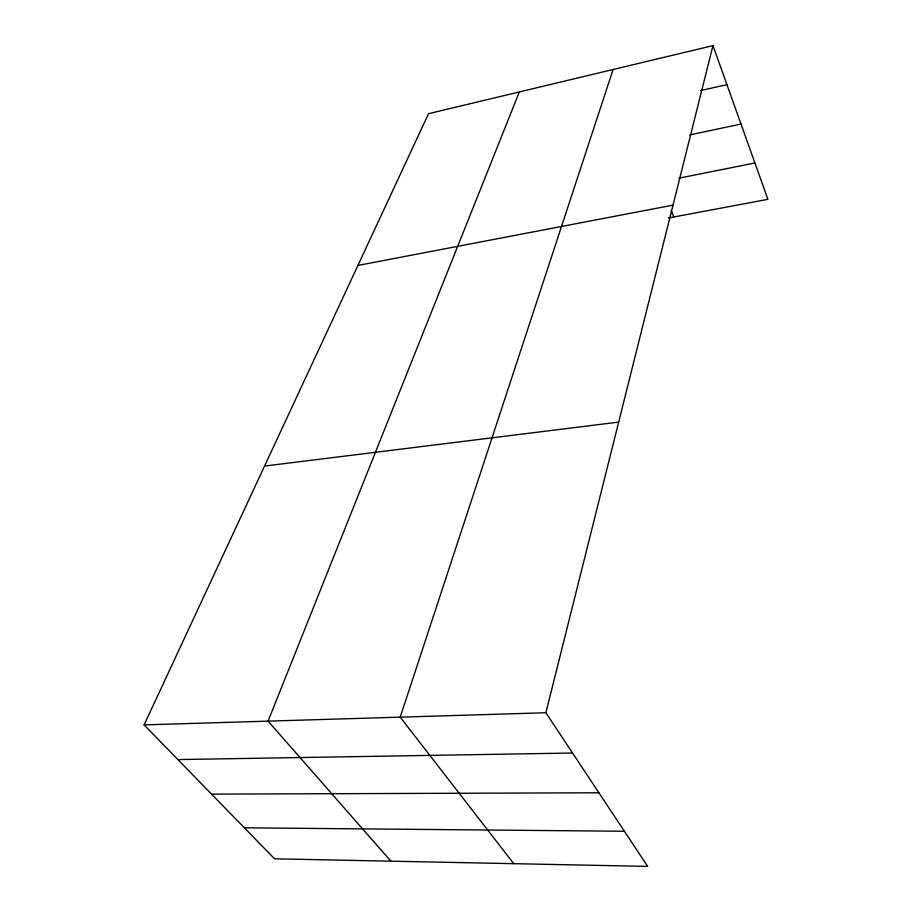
<?xml version="1.0" encoding="UTF-8"?>
<svg xmlns="http://www.w3.org/2000/svg" width="912" height="912" viewBox="0 0 912 912"><rect width="100%" height="100%" fill="white"/><g stroke="black" fill="none" stroke-linecap="round" stroke-linejoin="round"><path stroke-width="1.37" d="M545.889 712.751L712.979 45.6L428.537 113.681L144.107 724.88L274.546 858.808L647.68 866.4L545.889 712.751L144.107 724.88M613.103 69.506L400.22 717.151L513.741 863.675M519.327 91.952L268.06 721.141L390.906 861.179M700.587 90.584L726.921 84.634M689.768 134.93L741 124.032M678.847 178.182L754.919 162.997M357.914 265.438L673.022 205.132M668.336 218.002L767.893 199.34L712.979 45.6M264.548 466.066L618.678 422.108M177.897 759.582L572.565 753.016M211.538 794.124L598.91 792.779M244.348 827.811L624.401 831.254M671.221 210.501L673.888 216.965"/></g></svg>
